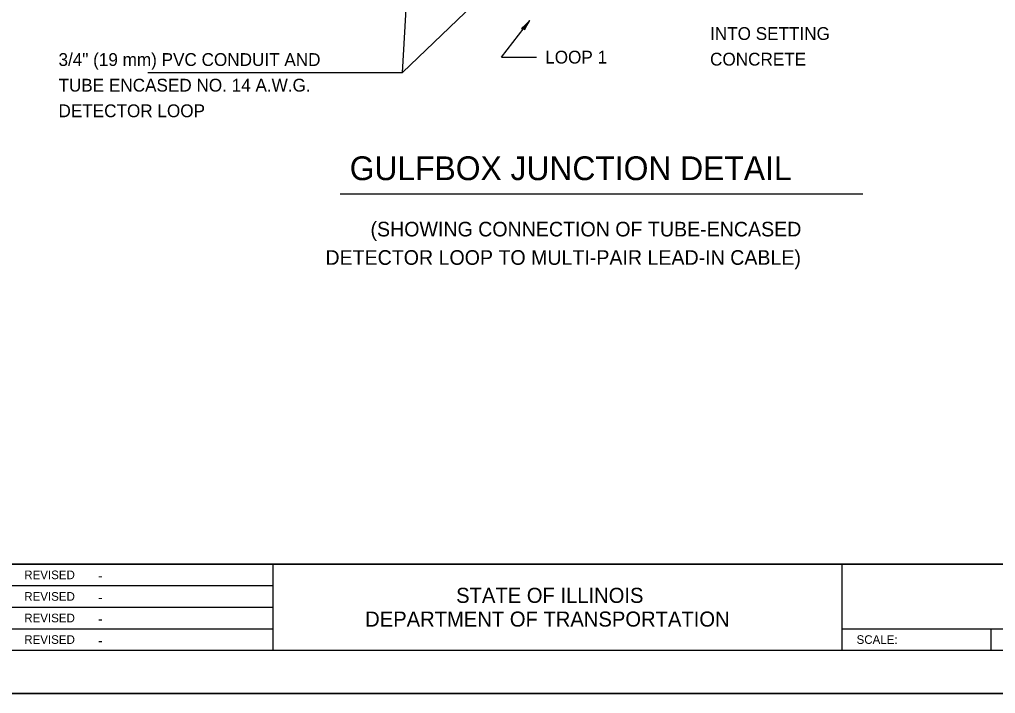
# Model space of a CAD drawing. Extents: x 1709823 to 1716999, y 1398858 to 1402388.
# Drawn here: x 1714367.4 to 1714593.7, y 1401895.1 to 1402051.3 of the extents above; entities that cross this region are included whole.
import ezdxf

# ---------------------------------------------------------------- set-up
doc = ezdxf.new("R2010")
doc.units = 0
for name, color, linetype in [('Design_EX_Roadway Notes', 7, 'Continuous'), ('Level 48', 7, 'Continuous'), ('Sheets_50 Reference Boundary', 7, 'Continuous'), ('Sheets_General Details', 7, 'Continuous'), ('Sheets_Printer Plotting Border', 7, 'Continuous')]:
    doc.layers.add(name, color=color, linetype=linetype)

msp = doc.modelspace()

# ---------------------------------------------------------------- linework, layer by layer
at = {"layer": 'Design_EX_Roadway Notes'}
for p, q in [((1714456.16, 1402039.03), (1714458.51, 1402081.05)), ((1714456.16, 1402039.03), (1714485.45, 1402067.08)), ((1714479.15, 1402042.56), (1714485.7, 1402051.07)), ((1714479.15, 1402042.56), (1714487.24, 1402042.56)), ((1714397.08, 1402039.03), (1714456.16, 1402039.03))]:
    msp.add_line(p, q, dxfattribs=at)
msp.add_lwpolyline([(1714484.16, 1402049.13), (1714484.5, 1402048.97), (1714485.01, 1402049.9), (1714485.7, 1402051.07), (1714484.66, 1402050.05), (1714483.72, 1402049.19), (1714484.16, 1402049.13), (1714484.42, 1402049.07), (1714485.14, 1402050.36), (1714483.95, 1402049.26), (1714484.34, 1402049.26), (1714484.72, 1402049.82), (1714484.25, 1402049.36)], dxfattribs=at)
at = {"layer": 'Level 48'}
msp.add_lwpolyline([(1714142.57, 1402335.05), (1714822.57, 1402335.05), (1714822.57, 1401895.05), (1714142.57, 1401895.05)], close=True, dxfattribs=at)
at = {"layer": 'Sheets_50 Reference Boundary'}
msp.add_lwpolyline([(1714182.57, 1402325.05), (1714812.57, 1402325.05), (1714812.57, 1401925.05), (1714182.57, 1401925.05)], close=True, dxfattribs=at)
at = {"layer": 'Sheets_General Details'}
for p, q in [((1714441.72, 1402010.88), (1714562.93, 1402010.88)), ((1714182.57, 1401925.05), (1714812.57, 1401925.05)), ((1714426.06, 1401925.05), (1714426.06, 1401905.05)), ((1714558.06, 1401925.05), (1714558.06, 1401905.05)), ((1714242.06, 1401920.05), (1714426.06, 1401920.05)), ((1714242.06, 1401915.05), (1714426.06, 1401915.05)), ((1714242.06, 1401910.05), (1714426.06, 1401910.05)), ((1714558.06, 1401910.05), (1714712.06, 1401910.05)), ((1714592.57, 1401910.05), (1714592.57, 1401905.05)), ((1714822.57, 1401895.05), (1714142.57, 1401895.05))]:
    msp.add_line(p, q, dxfattribs=at)
msp.add_lwpolyline([(1714182.57, 1402325.05), (1714812.57, 1402325.05), (1714812.57, 1401905.05), (1714182.57, 1401905.05)], close=True, dxfattribs=at)
at = {"layer": 'Sheets_Printer Plotting Border'}
msp.add_lwpolyline([(1714142.57, 1401895.05), (1714822.57, 1401895.05), (1714822.57, 1402335.05), (1714142.57, 1402335.05)], close=True, dxfattribs=at)

# ---------------------------------------------------------------- texts
at = {"layer": 'Design_EX_Roadway Notes'}
for s, height, p in [('INTO SETTING', 2.9691, (1714527.47, 1402046.55)), ('3/4" (19 mm) PVC CONDUIT AND', 2.9691, (1714376.4, 1402040.52)), ('LOOP 1', 2.969, (1714489.25, 1402041.08)), ('CONCRETE', 2.969, (1714527.47, 1402040.61)), ('TUBE ENCASED NO. 14 A.W.G.', 2.9691, (1714376.4, 1402034.58)), ('DETECTOR LOOP', 2.9691, (1714376.4, 1402028.64)), ('(SHOWING CONNECTION OF TUBE-ENCASED', 3.3957, (1714448.74, 1402001)), ('DETECTOR LOOP TO MULTI-PAIR LEAD-IN CABLE)', 3.3957, (1714438.29, 1401994.42))]:
    msp.add_text(s, height=height, dxfattribs=at).set_placement(p)
at = {"layer": 'Sheets_General Details'}
for s, height, p in [('GULFBOX JUNCTION DETAIL', 5.5159, (1714443.92, 1402014.05)), ('REVISED', 2, (1714368.46, 1401921.55)), ('-', 2.4, (1714385.54, 1401921.15)), ('STATE OF ILLINOIS', 3.5, (1714468.6, 1401916.05)), ('REVISED', 2, (1714368.46, 1401916.55)), ('-', 2.4, (1714385.54, 1401916.15)), ('REVISED', 2, (1714368.46, 1401911.55)), ('-', 2.4, (1714385.54, 1401911.15)), ('DEPARTMENT OF TRANSPORTATION', 3.5, (1714447.5, 1401910.55)), ('REVISED', 2, (1714368.46, 1401906.55)), ('SCALE:          ', 2, (1714561.44, 1401906.55)), ('-', 2.4, (1714385.54, 1401906.15))]:
    msp.add_text(s, height=height, dxfattribs=at).set_placement(p)

doc.saveas('drawing.dxf')
